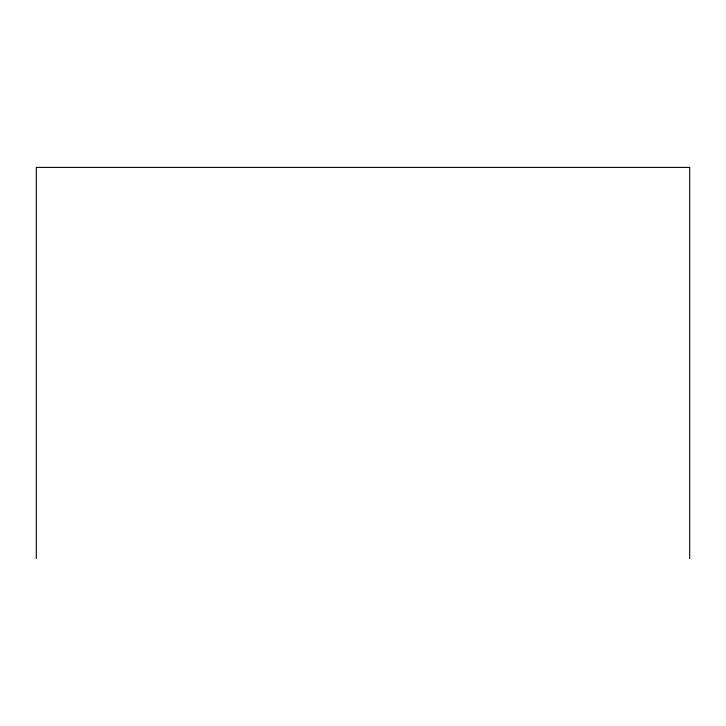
<?xml version="1.0" encoding="UTF-8"?>
<svg xmlns="http://www.w3.org/2000/svg" width="726" height="726" viewBox="0 0 726 726"><rect width="100%" height="100%" fill="white"/><g stroke="black" fill="none" stroke-linecap="round" stroke-linejoin="round"><path stroke-width="1.09" d="M689.7 558.593L689.7 167.407L36.3 167.407L36.3 558.593"/></g></svg>
